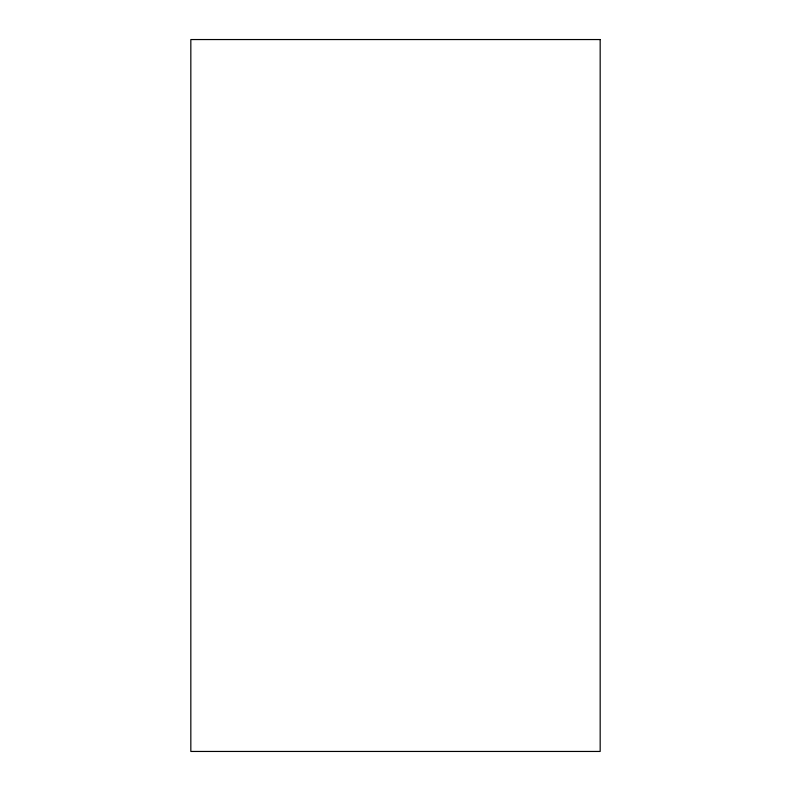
<?xml version="1.0" encoding="UTF-8"?>
<svg xmlns="http://www.w3.org/2000/svg" width="791" height="791" viewBox="0 0 791 791"><rect width="100%" height="100%" fill="white"/><g stroke="black" fill="none" stroke-linecap="round" stroke-linejoin="round"><path stroke-width="1.19" d="M600.171 39.55L190.829 39.55L190.829 751.45L600.171 751.45L600.171 39.55"/></g></svg>
